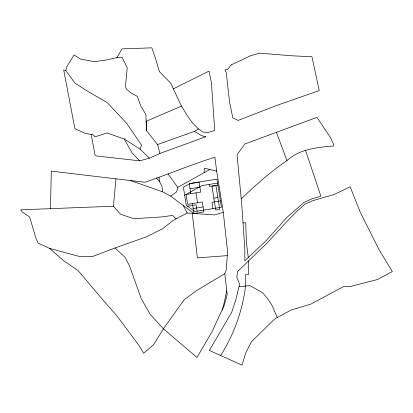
<?xml version="1.0" encoding="UTF-8"?>
<svg xmlns="http://www.w3.org/2000/svg" width="413" height="413" viewBox="0 0 413 413"><rect width="100%" height="100%" fill="white"/><g stroke="black" fill="none" stroke-linecap="round" stroke-linejoin="round"><path stroke-width="0.62" d="M50.458 208.658L51.315 171.127L144.891 182.278C168.297 174.203 191.229 164.72 214.874 157.188L216.686 171.127L223.283 212.308L227.594 251.765L226.247 269.911L224.811 273.649L227.176 294.51L224.249 305.341L211.998 331.804L196.98 357.451L163.414 328.815L150.229 314.453L141.251 298.671L129.517 265.91L125.113 257.387L115.077 247.965L92.213 256.628L79.193 256.427L49.643 248.389L38.032 243.19L35.694 237.377L29.643 217.037L21.992 211.668L20.65 209.814L113.415 206.226L120.508 214.208L133.698 218.689L161.323 216.964L172.706 215.421L176.057 218.864L187.228 213.036L214.559 214.925L223.283 212.308M204.068 172.68L204.399 168.143L216.686 171.127M113.415 206.226L115.97 178.829M226.758 290.793L223.665 304.98L222.148 309.879M239.029 286.668L239.535 283.886L236.866 277.391L237.506 271.62L267.149 242.958L288.222 220.114L297.587 210.645L304.99 204.141L312.755 200.672L334.184 194.451L350.178 186.836L360.317 212.411L379.108 249.782L392.35 271.573L377.492 279.518L349.759 286.632L343.662 286.539L310.757 304.138L291.031 310.055L274.537 319.079L251.445 341.804L245.601 353.167L242.044 365.164L209.355 350.441L231.708 312.29L235.823 299.688L239.029 286.668L249.958 285.626L262.554 292.745L267.387 298.31L272.234 305.826L277.299 317.571M149.408 158.169L140.064 149.165L141.52 145.102L126.874 123.59L107.204 102.584L87.556 91.211L75.068 83.209L65.812 70.669L66.689 66.978L74.035 54.939L80.292 59.013L94.252 61.671L106.461 59.983L116.879 57.65L122.263 57.526L127.219 67.799L125.521 85.925L126.208 88.95L130.4 92.455L137.307 96.358L140.972 106.342L145.877 114.54L146.527 130.653L157.559 144.555L159.976 153.445L149.408 158.169L139.718 160.838L96.26 155.923L95.031 155.014L91.175 134.452M209.835 169.464L177.766 187.368L176.635 191.844L170.615 196.082L162.598 191.818L130.529 180.564M116.879 57.65L122.031 48.868L151.85 47.836L155.107 57.18L159.418 71.599L170.77 83.261L181.446 106.136L189.113 118.423L193.15 123.601L198.426 128.949L202.964 132.062L208.023 132.47L214.714 130.436L211.446 82.874L209.05 71.082L173.279 88.852M220.609 355.51L221.182 354.653A169.629 169.629 0 0 0 238.244 318.423A169.95 169.95 0 0 0 245.183 289.167L245.663 274.413L248.533 274.449L248.512 260.975M241.238 198.865C255.642 185.127 270.458 171.844 286.952 160.595C299.585 148.892 317.566 147.364 333.91 145.918L333.632 144.421L330.441 137.606L316.977 117.364L244.873 143.961L237.031 154.792L241.62 202.866L244.837 249.189L244.857 260.768L265.895 240.903L286.906 217.408L304.061 202.38L312.171 198.751L320.88 196.216L305.605 150.528M157.559 144.555L194.518 131.355L198.426 128.949M224.811 273.649L196.051 290.943L184.115 299.761L163.414 328.815L153.486 344.86L143.678 353.254L138.778 345.201L116.642 315.511L103.327 300.442L77.938 270.396L63.359 260.567L49.643 248.389M176.057 218.864L173.057 220.552L162.593 228.745L146.589 236.763L115.077 247.965M184.668 195.225L201.911 185.597L217.584 183.083M181.446 106.136L146.15 121.298L146.527 130.653M159.976 153.445L205.834 136.713L204.802 136.739L200.641 135.154L194.518 131.355M190.001 188.736L199.907 187.146M217.904 185.07L209.412 186.433L209.097 184.446M213.862 198.121L217.827 197.486M187.538 206.201L196.103 204.827L197.115 211.151M220.444 200.924L211.952 202.287L212.969 208.611M193.176 208.55L203.088 206.965M170.615 196.082L193.971 213.5L203.877 211.915L202.293 202.009L187.641 204.358L186.056 194.451L200.703 192.102L199.118 182.195L189.206 183.78L190.796 193.692M227.31 255.616L197.404 257.918L192.262 213.382M243.009 222.901L245.699 222.746L246.437 242.715L248.27 257.547M65.812 70.669L63.721 69.998L74.877 128.67L85.135 133.373L93.292 134.829L95.104 136.811L107.065 132.95L124.22 139.011L140.064 149.165M139.718 160.838L132.093 152.965L124.22 139.011M156.3 177.951L159.351 181.193L161.953 186.242L162.598 191.818M168.132 174.018L177.766 187.368M183.284 205.529L187.228 213.036M276.395 132.196L286.952 160.595M195.963 192.861L197.548 202.768M192.386 203.599L193.971 213.506M159.088 177.394L159.351 181.193M231.234 64.862L227.811 69.26L225.018 69.952L226.236 72.502L229.571 102.243L232.829 117.901L238.12 120.41L276.612 105.485L319.239 90.602L311.96 56.736L292.44 55.827L259.524 53.158L251.047 55.569L231.234 64.862M190.197 183.439L183.387 187.239L186.278 205.256L194.699 211.539L221.456 207.254L216.954 179.149L190.197 183.439M215.922 185.597L211.957 186.232L215.767 210.011L219.731 209.376L215.922 185.597"/></g></svg>
